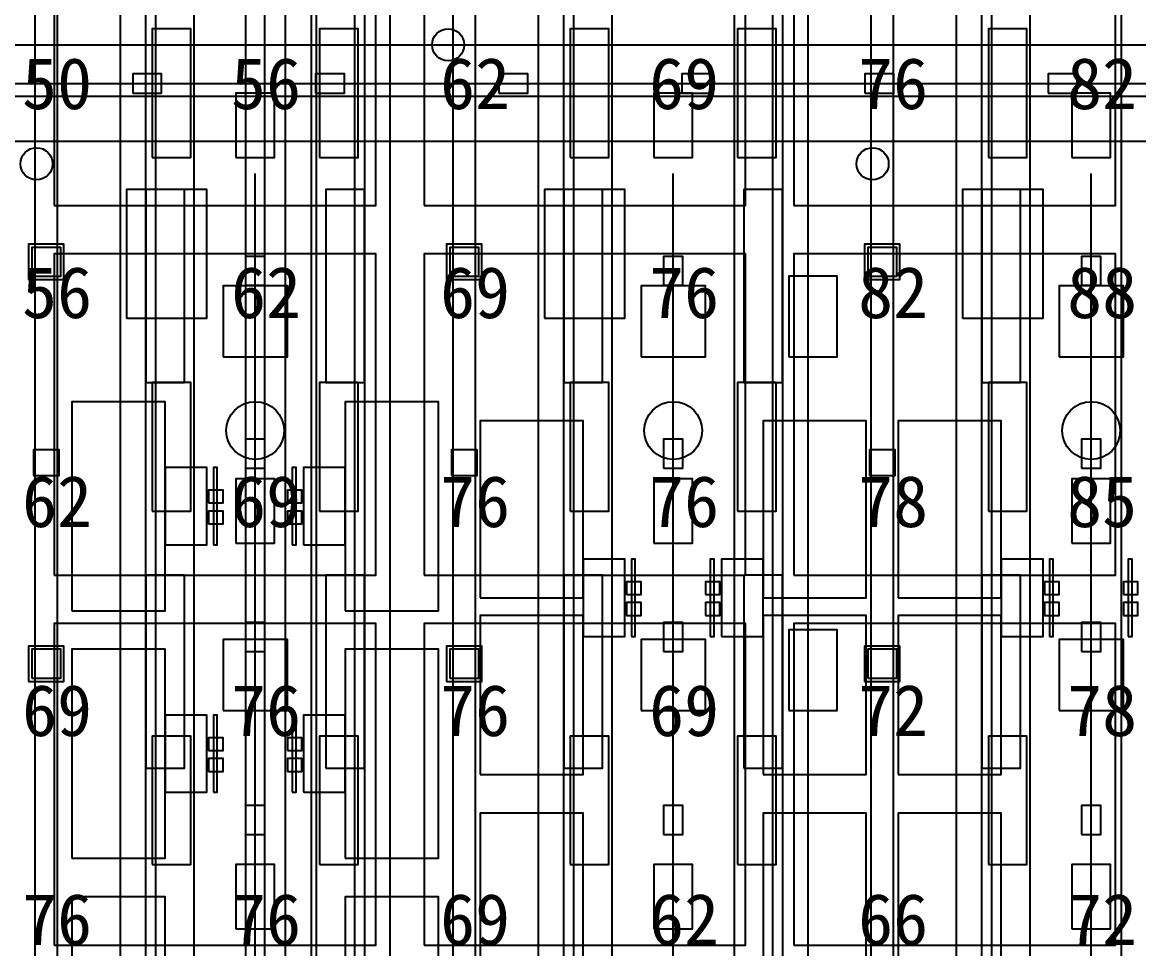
# Model space of a CAD drawing. Header units: metres. Extents: x -1640 to 1560, y -268 to 2338.
# Drawn here: x -176.99 to -142.28, y 2013.39 to 2042.2 of the extents above; entities that cross this region are included whole.
import ezdxf

# ---------------------------------------------------------------- set-up
doc = ezdxf.new("R2010")
doc.units = ezdxf.units.M
for name, color, linetype in [('1F_CHL', 4, 'Continuous'), ('1F_EHS_EXTINGUISHER_HYDRANT_CABINET_CONCEPT', 1, 'Continuous'), ('1F_PUMP', 2, 'Continuous'), ('1F_SCR', 3, 'Continuous'), ('1F_STRUCT_COLUMN', 8, 'Continuous'), ('2F_CSF_LATERAL_RACK_CONCEPT', 9, 'Continuous'), ('2F_RFG', 5, 'Continuous'), ('2F_STRUCT_COLUMN', 8, 'Continuous'), ('2F_VMB', 6, 'Continuous'), ('3F_CLEANROOM_OVERHEAD_PIPE_DUCT_CONCEPT', 9, 'Continuous'), ('3F_CVD', 3, 'Continuous'), ('3F_EHS_EGRESS_DIST_M', 2, 'Continuous'), ('3F_EHS_EXTINGUISHER_HYDRANT_CABINET_CONCEPT', 1, 'Continuous'), ('3F_EHS_GAS_DETECTOR', 6, 'Continuous'), ('3F_FOUP', 5, 'Continuous'), ('3F_OHT', 9, 'Continuous'), ('3F_OHTV', 1, 'Continuous'), ('3F_PHOTO', 1, 'Continuous'), ('3F_STK', 3, 'Continuous'), ('3F_STRUCT_COLUMN', 8, 'Continuous'), ('3F_TBAR', 6, 'Continuous'), ('4F_FFU', 1, 'Continuous'), ('4F_STRUCT_PLENUM_TRUSS_CONCEPT', 9, 'Continuous'), ('5F_CHL', 4, 'Continuous'), ('5F_EHS_EXTINGUISHER_HYDRANT_CABINET_CONCEPT', 1, 'Continuous'), ('5F_PUMP', 2, 'Continuous'), ('5F_SCR', 3, 'Continuous'), ('5F_STRUCT_COLUMN', 8, 'Continuous'), ('6F_CSF_LATERAL_RACK_CONCEPT', 9, 'Continuous'), ('6F_RFG', 5, 'Continuous'), ('6F_STRUCT_COLUMN', 8, 'Continuous'), ('6F_VMB', 6, 'Continuous'), ('7F_CLEANROOM_OVERHEAD_PIPE_DUCT_CONCEPT', 9, 'Continuous'), ('7F_CVD', 3, 'Continuous'), ('7F_EHS_EGRESS_DIST_M', 2, 'Continuous'), ('7F_EHS_EXTINGUISHER_HYDRANT_CABINET_CONCEPT', 1, 'Continuous'), ('7F_EHS_GAS_DETECTOR', 6, 'Continuous'), ('7F_FOUP', 5, 'Continuous'), ('7F_OHT', 9, 'Continuous'), ('7F_OHTV', 1, 'Continuous'), ('7F_PHOTO', 1, 'Continuous'), ('7F_STK', 3, 'Continuous'), ('7F_STRUCT_COLUMN', 8, 'Continuous'), ('7F_TBAR', 6, 'Continuous'), ('8F_FFU', 1, 'Continuous'), ('8F_STRUCT_PLENUM_TRUSS_CONCEPT', 9, 'Continuous'), ('EHS_TREATED_EXHAUST', 30, 'Continuous'), ('UTIL_GAS.BULK_CONCEPT', 2, 'Continuous'), ('UTIL_PCW.R_CONCEPT', 1, 'Continuous'), ('UTIL_PCW.S_CONCEPT', 6, 'Continuous')]:
    doc.layers.add(name, color=color, linetype=linetype)

msp = doc.modelspace()

# ---------------------------------------------------------------- linework, layer by layer
at = {"layer": '1F_CHL'}
for points in [[(-153.15, 2031.8), (-151.65, 2031.8), (-151.65, 2034.3), (-153.15, 2034.3)], [(-153.15, 2020.8), (-151.65, 2020.8), (-151.65, 2023.3), (-153.15, 2023.3)]]:
    msp.add_lwpolyline(points, close=True, dxfattribs=at)
at = {"layer": '1F_EHS_EXTINGUISHER_HYDRANT_CABINET_CONCEPT'}
msp.add_circle((-163.75, 2041.5), 0.5, dxfattribs=at)
at = {"layer": '1F_PUMP'}
for points in [[(-172.95, 2038), (-171.75, 2038), (-171.75, 2042), (-172.95, 2042)], [(-167.75, 2038), (-166.55, 2038), (-166.55, 2042), (-167.75, 2042)], [(-159.95, 2038), (-158.75, 2038), (-158.75, 2042), (-159.95, 2042)], [(-154.75, 2038), (-153.55, 2038), (-153.55, 2042), (-154.75, 2042)], [(-146.95, 2038), (-145.75, 2038), (-145.75, 2042), (-146.95, 2042)], [(-172.95, 2027), (-171.75, 2027), (-171.75, 2031), (-172.95, 2031)], [(-167.75, 2027), (-166.55, 2027), (-166.55, 2031), (-167.75, 2031)], [(-159.95, 2027), (-158.75, 2027), (-158.75, 2031), (-159.95, 2031)], [(-154.75, 2027), (-153.55, 2027), (-153.55, 2031), (-154.75, 2031)], [(-146.95, 2027), (-145.75, 2027), (-145.75, 2031), (-146.95, 2031)], [(-172.95, 2016), (-171.75, 2016), (-171.75, 2020), (-172.95, 2020)], [(-167.75, 2016), (-166.55, 2016), (-166.55, 2020), (-167.75, 2020)], [(-159.95, 2016), (-158.75, 2016), (-158.75, 2020), (-159.95, 2020)], [(-154.75, 2016), (-153.55, 2016), (-153.55, 2020), (-154.75, 2020)], [(-146.95, 2016), (-145.75, 2016), (-145.75, 2020), (-146.95, 2020)]]:
    msp.add_lwpolyline(points, close=True, dxfattribs=at)
at = {"layer": '1F_SCR'}
for points in [[(-170.75, 2031.8), (-168.75, 2031.8), (-168.75, 2034), (-170.75, 2034)], [(-157.75, 2031.8), (-155.75, 2031.8), (-155.75, 2034), (-157.75, 2034)], [(-144.75, 2031.8), (-142.75, 2031.8), (-142.75, 2034), (-144.75, 2034)], [(-170.75, 2020.8), (-168.75, 2020.8), (-168.75, 2023), (-170.75, 2023)], [(-157.75, 2020.8), (-155.75, 2020.8), (-155.75, 2023), (-157.75, 2023)], [(-144.75, 2020.8), (-142.75, 2020.8), (-142.75, 2023), (-144.75, 2023)]]:
    msp.add_lwpolyline(points, close=True, dxfattribs=at)
at = {"layer": '1F_STRUCT_COLUMN'}
for points in [[(-176.8, 2034.2), (-175.7, 2034.2), (-175.7, 2035.3), (-176.8, 2035.3)], [(-163.8, 2034.2), (-162.7, 2034.2), (-162.7, 2035.3), (-163.8, 2035.3)], [(-150.8, 2034.2), (-149.7, 2034.2), (-149.7, 2035.3), (-150.8, 2035.3)], [(-176.8, 2021.7), (-175.7, 2021.7), (-175.7, 2022.8), (-176.8, 2022.8)], [(-163.8, 2021.7), (-162.7, 2021.7), (-162.7, 2022.8), (-163.8, 2022.8)], [(-150.8, 2021.7), (-149.7, 2021.7), (-149.7, 2022.8), (-150.8, 2022.8)]]:
    msp.add_lwpolyline(points, close=True, dxfattribs=at)
at = {"layer": '2F_CSF_LATERAL_RACK_CONCEPT'}
for points in [[(-173.95, 1970), (-173.15, 1970), (-173.15, 2113), (-173.95, 2113)], [(-166.35, 1970), (-165.55, 1970), (-165.55, 2113), (-166.35, 2113)], [(-160.95, 1970), (-160.15, 1970), (-160.15, 2113), (-160.95, 2113)], [(-153.35, 1970), (-152.55, 1970), (-152.55, 2113), (-153.35, 2113)], [(-147.95, 1970), (-147.15, 1970), (-147.15, 2113), (-147.95, 2113)]]:
    msp.add_lwpolyline(points, close=True, dxfattribs=at)
at = {"layer": '2F_RFG'}
for points in [[(-173.15, 2031), (-171.95, 2031), (-171.95, 2037), (-173.15, 2037)], [(-167.55, 2031), (-166.35, 2031), (-166.35, 2037), (-167.55, 2037)], [(-160.15, 2031), (-158.95, 2031), (-158.95, 2037), (-160.15, 2037)], [(-154.55, 2031), (-153.35, 2031), (-153.35, 2037), (-154.55, 2037)], [(-147.15, 2031), (-145.95, 2031), (-145.95, 2037), (-147.15, 2037)], [(-173.15, 2019), (-171.95, 2019), (-171.95, 2025), (-173.15, 2025)], [(-167.55, 2019), (-166.35, 2019), (-166.35, 2025), (-167.55, 2025)], [(-160.15, 2019), (-158.95, 2019), (-158.95, 2025), (-160.15, 2025)], [(-154.55, 2019), (-153.35, 2019), (-153.35, 2025), (-154.55, 2025)], [(-147.15, 2019), (-145.95, 2019), (-145.95, 2025), (-147.15, 2025)]]:
    msp.add_lwpolyline(points, close=True, dxfattribs=at)
at = {"layer": '2F_STRUCT_COLUMN'}
for points in [[(-176.7, 2034.3), (-175.8, 2034.3), (-175.8, 2035.2), (-176.7, 2035.2)], [(-163.7, 2034.3), (-162.8, 2034.3), (-162.8, 2035.2), (-163.7, 2035.2)], [(-150.7, 2034.3), (-149.8, 2034.3), (-149.8, 2035.2), (-150.7, 2035.2)], [(-176.7, 2021.8), (-175.8, 2021.8), (-175.8, 2022.7), (-176.7, 2022.7)], [(-163.7, 2021.8), (-162.8, 2021.8), (-162.8, 2022.7), (-163.7, 2022.7)], [(-150.7, 2021.8), (-149.8, 2021.8), (-149.8, 2022.7), (-150.7, 2022.7)]]:
    msp.add_lwpolyline(points, close=True, dxfattribs=at)
at = {"layer": '2F_VMB'}
for points in [[(-170.35, 2038), (-169.15, 2038), (-169.15, 2040), (-170.35, 2040)], [(-157.35, 2038), (-156.15, 2038), (-156.15, 2040), (-157.35, 2040)], [(-144.35, 2038), (-143.15, 2038), (-143.15, 2040), (-144.35, 2040)], [(-170.35, 2026), (-169.15, 2026), (-169.15, 2028), (-170.35, 2028)], [(-157.35, 2026), (-156.15, 2026), (-156.15, 2028), (-157.35, 2028)], [(-144.35, 2026), (-143.15, 2026), (-143.15, 2028), (-144.35, 2028)], [(-170.35, 2014), (-169.15, 2014), (-169.15, 2016), (-170.35, 2016)], [(-157.35, 2014), (-156.15, 2014), (-156.15, 2016), (-157.35, 2016)], [(-144.35, 2014), (-143.15, 2014), (-143.15, 2016), (-144.35, 2016)]]:
    msp.add_lwpolyline(points, close=True, dxfattribs=at)
at = {"layer": '3F_CLEANROOM_OVERHEAD_PIPE_DUCT_CONCEPT'}
for points in [[(-172.85, 1969), (-171.65, 1969), (-171.65, 2114), (-172.85, 2114)], [(-167.85, 1969), (-166.65, 1969), (-166.65, 2114), (-167.85, 2114)], [(-159.85, 1969), (-158.65, 1969), (-158.65, 2114), (-159.85, 2114)], [(-154.85, 1969), (-153.65, 1969), (-153.65, 2114), (-154.85, 2114)], [(-146.85, 1969), (-145.65, 1969), (-145.65, 2114), (-146.85, 2114)]]:
    msp.add_lwpolyline(points, close=True, dxfattribs=at)
at = {"layer": '3F_CVD'}
for points in [[(-175.45, 2023.9), (-172.55, 2023.9), (-172.55, 2030.4), (-175.45, 2030.4)], [(-166.95, 2023.9), (-164.05, 2023.9), (-164.05, 2030.4), (-166.95, 2030.4)], [(-172.55, 2025.95), (-171.25, 2025.95), (-171.25, 2028.35), (-172.55, 2028.35)], [(-168.25, 2025.95), (-166.95, 2025.95), (-166.95, 2028.35), (-168.25, 2028.35)], [(-175.45, 2016.2), (-172.55, 2016.2), (-172.55, 2022.7), (-175.45, 2022.7)], [(-166.95, 2016.2), (-164.05, 2016.2), (-164.05, 2022.7), (-166.95, 2022.7)], [(-172.55, 2018.25), (-171.25, 2018.25), (-171.25, 2020.65), (-172.55, 2020.65)], [(-168.25, 2018.25), (-166.95, 2018.25), (-166.95, 2020.65), (-168.25, 2020.65)], [(-175.45, 2008.5), (-172.55, 2008.5), (-172.55, 2015), (-175.45, 2015)], [(-166.95, 2008.5), (-164.05, 2008.5), (-164.05, 2015), (-166.95, 2015)]]:
    msp.add_lwpolyline(points, close=True, dxfattribs=at)
at = {"layer": '3F_EHS_EXTINGUISHER_HYDRANT_CABINET_CONCEPT'}
for centre in [(-176.55, 2037.8), (-150.55, 2037.8)]:
    msp.add_circle(centre, 0.5, dxfattribs=at)
at = {"layer": '3F_EHS_GAS_DETECTOR'}
for centre in [(-169.75, 2029.5), (-156.75, 2029.5), (-143.75, 2029.5)]:
    msp.add_circle(centre, 0.9, dxfattribs=at)
at = {"layer": '3F_FOUP'}
for points in [[(-171.2, 2027.25), (-170.75, 2027.25), (-170.75, 2027.65), (-171.2, 2027.65)], [(-168.75, 2027.25), (-168.3, 2027.25), (-168.3, 2027.65), (-168.75, 2027.65)], [(-171.2, 2026.6), (-170.75, 2026.6), (-170.75, 2027), (-171.2, 2027)], [(-168.75, 2026.6), (-168.3, 2026.6), (-168.3, 2027), (-168.75, 2027)], [(-158.2, 2024.4), (-157.75, 2024.4), (-157.75, 2024.8), (-158.2, 2024.8)], [(-155.75, 2024.4), (-155.3, 2024.4), (-155.3, 2024.8), (-155.75, 2024.8)], [(-145.2, 2024.4), (-144.75, 2024.4), (-144.75, 2024.8), (-145.2, 2024.8)], [(-142.75, 2024.4), (-142.3, 2024.4), (-142.3, 2024.8), (-142.75, 2024.8)], [(-158.2, 2023.75), (-157.75, 2023.75), (-157.75, 2024.15), (-158.2, 2024.15)], [(-155.75, 2023.75), (-155.3, 2023.75), (-155.3, 2024.15), (-155.75, 2024.15)], [(-145.2, 2023.75), (-144.75, 2023.75), (-144.75, 2024.15), (-145.2, 2024.15)], [(-142.75, 2023.75), (-142.3, 2023.75), (-142.3, 2024.15), (-142.75, 2024.15)], [(-171.2, 2019.55), (-170.75, 2019.55), (-170.75, 2019.95), (-171.2, 2019.95)], [(-168.75, 2019.55), (-168.3, 2019.55), (-168.3, 2019.95), (-168.75, 2019.95)], [(-171.2, 2018.9), (-170.75, 2018.9), (-170.75, 2019.3), (-171.2, 2019.3)], [(-168.75, 2018.9), (-168.3, 2018.9), (-168.3, 2019.3), (-168.75, 2019.3)]]:
    msp.add_lwpolyline(points, close=True, dxfattribs=at)
at = {"layer": '3F_OHT'}
for p, q in [((-221.5, 2040.3), (-1, 2040.3)), ((-169.75, 1969), (-169.75, 2037.5)), ((-156.75, 1969), (-156.75, 2037.5)), ((-143.75, 1969), (-143.75, 2037.5))]:
    msp.add_line(p, q, dxfattribs=at)
at = {"layer": '3F_OHTV'}
for points in [[(-173.56, 2040), (-172.66, 2040), (-172.66, 2040.6), (-173.56, 2040.6)], [(-167.87, 2040), (-166.97, 2040), (-166.97, 2040.6), (-167.87, 2040.6)], [(-162.17, 2040), (-161.27, 2040), (-161.27, 2040.6), (-162.17, 2040.6)], [(-156.48, 2040), (-155.58, 2040), (-155.58, 2040.6), (-156.48, 2040.6)], [(-150.79, 2040), (-149.89, 2040), (-149.89, 2040.6), (-150.79, 2040.6)], [(-145.09, 2040), (-144.19, 2040), (-144.19, 2040.6), (-145.09, 2040.6)], [(-170.05, 2034.02), (-169.45, 2034.02), (-169.45, 2034.92), (-170.05, 2034.92)], [(-157.05, 2034.02), (-156.45, 2034.02), (-156.45, 2034.92), (-157.05, 2034.92)], [(-144.05, 2034.02), (-143.45, 2034.02), (-143.45, 2034.92), (-144.05, 2034.92)], [(-170.05, 2028.33), (-169.45, 2028.33), (-169.45, 2029.23), (-170.05, 2029.23)], [(-157.05, 2028.33), (-156.45, 2028.33), (-156.45, 2029.23), (-157.05, 2029.23)], [(-144.05, 2028.33), (-143.45, 2028.33), (-143.45, 2029.23), (-144.05, 2029.23)], [(-170.05, 2022.63), (-169.45, 2022.63), (-169.45, 2023.53), (-170.05, 2023.53)], [(-157.05, 2022.63), (-156.45, 2022.63), (-156.45, 2023.53), (-157.05, 2023.53)], [(-144.05, 2022.63), (-143.45, 2022.63), (-143.45, 2023.53), (-144.05, 2023.53)], [(-170.05, 2016.94), (-169.45, 2016.94), (-169.45, 2017.84), (-170.05, 2017.84)], [(-157.05, 2016.94), (-156.45, 2016.94), (-156.45, 2017.84), (-157.05, 2017.84)], [(-144.05, 2016.94), (-143.45, 2016.94), (-143.45, 2017.84), (-144.05, 2017.84)]]:
    msp.add_lwpolyline(points, close=True, dxfattribs=at)
at = {"layer": '3F_PHOTO'}
for points in [[(-162.75, 2024.3), (-159.55, 2024.3), (-159.55, 2029.8), (-162.75, 2029.8)], [(-153.95, 2024.3), (-150.75, 2024.3), (-150.75, 2029.8), (-153.95, 2029.8)], [(-149.75, 2024.3), (-146.55, 2024.3), (-146.55, 2029.8), (-149.75, 2029.8)], [(-159.55, 2023.1), (-158.25, 2023.1), (-158.25, 2025.5), (-159.55, 2025.5)], [(-155.25, 2023.1), (-153.95, 2023.1), (-153.95, 2025.5), (-155.25, 2025.5)], [(-146.55, 2023.1), (-145.25, 2023.1), (-145.25, 2025.5), (-146.55, 2025.5)], [(-162.75, 2018.8), (-159.55, 2018.8), (-159.55, 2023.75), (-162.75, 2023.75)], [(-153.95, 2018.8), (-150.75, 2018.8), (-150.75, 2023.75), (-153.95, 2023.75)], [(-149.75, 2018.8), (-146.55, 2018.8), (-146.55, 2023.75), (-149.75, 2023.75)], [(-162.75, 2012.1), (-159.55, 2012.1), (-159.55, 2017.6), (-162.75, 2017.6)], [(-153.95, 2012.1), (-150.75, 2012.1), (-150.75, 2017.6), (-153.95, 2017.6)], [(-149.75, 2012.1), (-146.55, 2012.1), (-146.55, 2017.6), (-149.75, 2017.6)]]:
    msp.add_lwpolyline(points, close=True, dxfattribs=at)
at = {"layer": '3F_STK'}
for points in [[(-173.75, 2033), (-171.25, 2033), (-171.25, 2037), (-173.75, 2037)], [(-160.75, 2033), (-158.25, 2033), (-158.25, 2037), (-160.75, 2037)], [(-147.75, 2033), (-145.25, 2033), (-145.25, 2037), (-147.75, 2037)]]:
    msp.add_lwpolyline(points, close=True, dxfattribs=at)
at = {"layer": '3F_STRUCT_COLUMN'}
for points in [[(-176.65, 2028.1), (-175.85, 2028.1), (-175.85, 2028.9), (-176.65, 2028.9)], [(-163.65, 2028.1), (-162.85, 2028.1), (-162.85, 2028.9), (-163.65, 2028.9)], [(-150.65, 2028.1), (-149.85, 2028.1), (-149.85, 2028.9), (-150.65, 2028.9)]]:
    msp.add_lwpolyline(points, close=True, dxfattribs=at)
at = {"layer": '3F_TBAR'}
for points in [[(-171.05, 2025.95), (-170.93, 2025.95), (-170.93, 2028.35), (-171.05, 2028.35)], [(-168.6, 2025.95), (-168.48, 2025.95), (-168.48, 2028.35), (-168.6, 2028.35)], [(-158.05, 2023.1), (-157.93, 2023.1), (-157.93, 2025.5), (-158.05, 2025.5)], [(-155.6, 2023.1), (-155.48, 2023.1), (-155.48, 2025.5), (-155.6, 2025.5)], [(-145.05, 2023.1), (-144.93, 2023.1), (-144.93, 2025.5), (-145.05, 2025.5)], [(-142.6, 2023.1), (-142.48, 2023.1), (-142.48, 2025.5), (-142.6, 2025.5)], [(-171.05, 2018.25), (-170.93, 2018.25), (-170.93, 2020.65), (-171.05, 2020.65)], [(-168.6, 2018.25), (-168.48, 2018.25), (-168.48, 2020.65), (-168.6, 2020.65)]]:
    msp.add_lwpolyline(points, close=True, dxfattribs=at)
at = {"layer": '4F_FFU'}
for points in [[(-176, 2036.5), (-166, 2036.5), (-166, 2046.5), (-176, 2046.5)], [(-164.5, 2036.5), (-154.5, 2036.5), (-154.5, 2046.5), (-164.5, 2046.5)], [(-153, 2036.5), (-143, 2036.5), (-143, 2046.5), (-153, 2046.5)], [(-176, 2025), (-166, 2025), (-166, 2035), (-176, 2035)], [(-164.5, 2025), (-154.5, 2025), (-154.5, 2035), (-164.5, 2035)], [(-153, 2025), (-143, 2025), (-143, 2035), (-153, 2035)], [(-176, 2013.5), (-166, 2013.5), (-166, 2023.5), (-176, 2023.5)], [(-164.5, 2013.5), (-154.5, 2013.5), (-154.5, 2023.5), (-164.5, 2023.5)], [(-153, 2013.5), (-143, 2013.5), (-143, 2023.5), (-153, 2023.5)]]:
    msp.add_lwpolyline(points, close=True, dxfattribs=at)
at = {"layer": '4F_STRUCT_PLENUM_TRUSS_CONCEPT'}
for points in [[(-176.6, 1966), (-175.9, 1966), (-175.9, 2117), (-176.6, 2117)], [(-163.6, 1966), (-162.9, 1966), (-162.9, 2117), (-163.6, 2117)], [(-150.6, 1966), (-149.9, 1966), (-149.9, 2117), (-150.6, 2117)]]:
    msp.add_lwpolyline(points, close=True, dxfattribs=at)
at = {"layer": '5F_CHL'}
for points in [[(-153.15, 2031.8), (-151.65, 2031.8), (-151.65, 2034.3), (-153.15, 2034.3)], [(-153.15, 2020.8), (-151.65, 2020.8), (-151.65, 2023.3), (-153.15, 2023.3)]]:
    msp.add_lwpolyline(points, close=True, dxfattribs=at)
at = {"layer": '5F_EHS_EXTINGUISHER_HYDRANT_CABINET_CONCEPT'}
msp.add_circle((-163.75, 2041.5), 0.5, dxfattribs=at)
at = {"layer": '5F_PUMP'}
for points in [[(-172.95, 2038), (-171.75, 2038), (-171.75, 2042), (-172.95, 2042)], [(-167.75, 2038), (-166.55, 2038), (-166.55, 2042), (-167.75, 2042)], [(-159.95, 2038), (-158.75, 2038), (-158.75, 2042), (-159.95, 2042)], [(-154.75, 2038), (-153.55, 2038), (-153.55, 2042), (-154.75, 2042)], [(-146.95, 2038), (-145.75, 2038), (-145.75, 2042), (-146.95, 2042)], [(-172.95, 2027), (-171.75, 2027), (-171.75, 2031), (-172.95, 2031)], [(-167.75, 2027), (-166.55, 2027), (-166.55, 2031), (-167.75, 2031)], [(-159.95, 2027), (-158.75, 2027), (-158.75, 2031), (-159.95, 2031)], [(-154.75, 2027), (-153.55, 2027), (-153.55, 2031), (-154.75, 2031)], [(-146.95, 2027), (-145.75, 2027), (-145.75, 2031), (-146.95, 2031)], [(-172.95, 2016), (-171.75, 2016), (-171.75, 2020), (-172.95, 2020)], [(-167.75, 2016), (-166.55, 2016), (-166.55, 2020), (-167.75, 2020)], [(-159.95, 2016), (-158.75, 2016), (-158.75, 2020), (-159.95, 2020)], [(-154.75, 2016), (-153.55, 2016), (-153.55, 2020), (-154.75, 2020)], [(-146.95, 2016), (-145.75, 2016), (-145.75, 2020), (-146.95, 2020)]]:
    msp.add_lwpolyline(points, close=True, dxfattribs=at)
at = {"layer": '5F_SCR'}
for points in [[(-170.75, 2031.8), (-168.75, 2031.8), (-168.75, 2034), (-170.75, 2034)], [(-157.75, 2031.8), (-155.75, 2031.8), (-155.75, 2034), (-157.75, 2034)], [(-144.75, 2031.8), (-142.75, 2031.8), (-142.75, 2034), (-144.75, 2034)], [(-170.75, 2020.8), (-168.75, 2020.8), (-168.75, 2023), (-170.75, 2023)], [(-157.75, 2020.8), (-155.75, 2020.8), (-155.75, 2023), (-157.75, 2023)], [(-144.75, 2020.8), (-142.75, 2020.8), (-142.75, 2023), (-144.75, 2023)]]:
    msp.add_lwpolyline(points, close=True, dxfattribs=at)
at = {"layer": '5F_STRUCT_COLUMN'}
for points in [[(-176.8, 2034.2), (-175.7, 2034.2), (-175.7, 2035.3), (-176.8, 2035.3)], [(-163.8, 2034.2), (-162.7, 2034.2), (-162.7, 2035.3), (-163.8, 2035.3)], [(-150.8, 2034.2), (-149.7, 2034.2), (-149.7, 2035.3), (-150.8, 2035.3)], [(-176.8, 2021.7), (-175.7, 2021.7), (-175.7, 2022.8), (-176.8, 2022.8)], [(-163.8, 2021.7), (-162.7, 2021.7), (-162.7, 2022.8), (-163.8, 2022.8)], [(-150.8, 2021.7), (-149.7, 2021.7), (-149.7, 2022.8), (-150.8, 2022.8)]]:
    msp.add_lwpolyline(points, close=True, dxfattribs=at)
at = {"layer": '6F_CSF_LATERAL_RACK_CONCEPT'}
for points in [[(-173.95, 1970), (-173.15, 1970), (-173.15, 2113), (-173.95, 2113)], [(-166.35, 1970), (-165.55, 1970), (-165.55, 2113), (-166.35, 2113)], [(-160.95, 1970), (-160.15, 1970), (-160.15, 2113), (-160.95, 2113)], [(-153.35, 1970), (-152.55, 1970), (-152.55, 2113), (-153.35, 2113)], [(-147.95, 1970), (-147.15, 1970), (-147.15, 2113), (-147.95, 2113)]]:
    msp.add_lwpolyline(points, close=True, dxfattribs=at)
at = {"layer": '6F_RFG'}
for points in [[(-173.15, 2031), (-171.95, 2031), (-171.95, 2037), (-173.15, 2037)], [(-167.55, 2031), (-166.35, 2031), (-166.35, 2037), (-167.55, 2037)], [(-160.15, 2031), (-158.95, 2031), (-158.95, 2037), (-160.15, 2037)], [(-154.55, 2031), (-153.35, 2031), (-153.35, 2037), (-154.55, 2037)], [(-147.15, 2031), (-145.95, 2031), (-145.95, 2037), (-147.15, 2037)], [(-173.15, 2019), (-171.95, 2019), (-171.95, 2025), (-173.15, 2025)], [(-167.55, 2019), (-166.35, 2019), (-166.35, 2025), (-167.55, 2025)], [(-160.15, 2019), (-158.95, 2019), (-158.95, 2025), (-160.15, 2025)], [(-154.55, 2019), (-153.35, 2019), (-153.35, 2025), (-154.55, 2025)], [(-147.15, 2019), (-145.95, 2019), (-145.95, 2025), (-147.15, 2025)]]:
    msp.add_lwpolyline(points, close=True, dxfattribs=at)
at = {"layer": '6F_STRUCT_COLUMN'}
for points in [[(-176.7, 2034.3), (-175.8, 2034.3), (-175.8, 2035.2), (-176.7, 2035.2)], [(-163.7, 2034.3), (-162.8, 2034.3), (-162.8, 2035.2), (-163.7, 2035.2)], [(-150.7, 2034.3), (-149.8, 2034.3), (-149.8, 2035.2), (-150.7, 2035.2)], [(-176.7, 2021.8), (-175.8, 2021.8), (-175.8, 2022.7), (-176.7, 2022.7)], [(-163.7, 2021.8), (-162.8, 2021.8), (-162.8, 2022.7), (-163.7, 2022.7)], [(-150.7, 2021.8), (-149.8, 2021.8), (-149.8, 2022.7), (-150.7, 2022.7)]]:
    msp.add_lwpolyline(points, close=True, dxfattribs=at)
at = {"layer": '6F_VMB'}
for points in [[(-170.35, 2038), (-169.15, 2038), (-169.15, 2040), (-170.35, 2040)], [(-157.35, 2038), (-156.15, 2038), (-156.15, 2040), (-157.35, 2040)], [(-144.35, 2038), (-143.15, 2038), (-143.15, 2040), (-144.35, 2040)], [(-170.35, 2026), (-169.15, 2026), (-169.15, 2028), (-170.35, 2028)], [(-157.35, 2026), (-156.15, 2026), (-156.15, 2028), (-157.35, 2028)], [(-144.35, 2026), (-143.15, 2026), (-143.15, 2028), (-144.35, 2028)], [(-170.35, 2014), (-169.15, 2014), (-169.15, 2016), (-170.35, 2016)], [(-157.35, 2014), (-156.15, 2014), (-156.15, 2016), (-157.35, 2016)], [(-144.35, 2014), (-143.15, 2014), (-143.15, 2016), (-144.35, 2016)]]:
    msp.add_lwpolyline(points, close=True, dxfattribs=at)
at = {"layer": '7F_CLEANROOM_OVERHEAD_PIPE_DUCT_CONCEPT'}
for points in [[(-172.85, 1969), (-171.65, 1969), (-171.65, 2114), (-172.85, 2114)], [(-167.85, 1969), (-166.65, 1969), (-166.65, 2114), (-167.85, 2114)], [(-159.85, 1969), (-158.65, 1969), (-158.65, 2114), (-159.85, 2114)], [(-154.85, 1969), (-153.65, 1969), (-153.65, 2114), (-154.85, 2114)], [(-146.85, 1969), (-145.65, 1969), (-145.65, 2114), (-146.85, 2114)]]:
    msp.add_lwpolyline(points, close=True, dxfattribs=at)
at = {"layer": '7F_CVD'}
for points in [[(-175.45, 2023.9), (-172.55, 2023.9), (-172.55, 2030.4), (-175.45, 2030.4)], [(-166.95, 2023.9), (-164.05, 2023.9), (-164.05, 2030.4), (-166.95, 2030.4)], [(-172.55, 2025.95), (-171.25, 2025.95), (-171.25, 2028.35), (-172.55, 2028.35)], [(-168.25, 2025.95), (-166.95, 2025.95), (-166.95, 2028.35), (-168.25, 2028.35)], [(-175.45, 2016.2), (-172.55, 2016.2), (-172.55, 2022.7), (-175.45, 2022.7)], [(-166.95, 2016.2), (-164.05, 2016.2), (-164.05, 2022.7), (-166.95, 2022.7)], [(-172.55, 2018.25), (-171.25, 2018.25), (-171.25, 2020.65), (-172.55, 2020.65)], [(-168.25, 2018.25), (-166.95, 2018.25), (-166.95, 2020.65), (-168.25, 2020.65)], [(-175.45, 2008.5), (-172.55, 2008.5), (-172.55, 2015), (-175.45, 2015)], [(-166.95, 2008.5), (-164.05, 2008.5), (-164.05, 2015), (-166.95, 2015)]]:
    msp.add_lwpolyline(points, close=True, dxfattribs=at)
at = {"layer": '7F_EHS_EXTINGUISHER_HYDRANT_CABINET_CONCEPT'}
for centre in [(-176.55, 2037.8), (-150.55, 2037.8)]:
    msp.add_circle(centre, 0.5, dxfattribs=at)
at = {"layer": '7F_EHS_GAS_DETECTOR'}
for centre in [(-169.75, 2029.5), (-156.75, 2029.5), (-143.75, 2029.5)]:
    msp.add_circle(centre, 0.9, dxfattribs=at)
at = {"layer": '7F_FOUP'}
for points in [[(-171.2, 2027.25), (-170.75, 2027.25), (-170.75, 2027.65), (-171.2, 2027.65)], [(-168.75, 2027.25), (-168.3, 2027.25), (-168.3, 2027.65), (-168.75, 2027.65)], [(-171.2, 2026.6), (-170.75, 2026.6), (-170.75, 2027), (-171.2, 2027)], [(-168.75, 2026.6), (-168.3, 2026.6), (-168.3, 2027), (-168.75, 2027)], [(-158.2, 2024.4), (-157.75, 2024.4), (-157.75, 2024.8), (-158.2, 2024.8)], [(-155.75, 2024.4), (-155.3, 2024.4), (-155.3, 2024.8), (-155.75, 2024.8)], [(-145.2, 2024.4), (-144.75, 2024.4), (-144.75, 2024.8), (-145.2, 2024.8)], [(-142.75, 2024.4), (-142.3, 2024.4), (-142.3, 2024.8), (-142.75, 2024.8)], [(-158.2, 2023.75), (-157.75, 2023.75), (-157.75, 2024.15), (-158.2, 2024.15)], [(-155.75, 2023.75), (-155.3, 2023.75), (-155.3, 2024.15), (-155.75, 2024.15)], [(-145.2, 2023.75), (-144.75, 2023.75), (-144.75, 2024.15), (-145.2, 2024.15)], [(-142.75, 2023.75), (-142.3, 2023.75), (-142.3, 2024.15), (-142.75, 2024.15)], [(-171.2, 2019.55), (-170.75, 2019.55), (-170.75, 2019.95), (-171.2, 2019.95)], [(-168.75, 2019.55), (-168.3, 2019.55), (-168.3, 2019.95), (-168.75, 2019.95)], [(-171.2, 2018.9), (-170.75, 2018.9), (-170.75, 2019.3), (-171.2, 2019.3)], [(-168.75, 2018.9), (-168.3, 2018.9), (-168.3, 2019.3), (-168.75, 2019.3)]]:
    msp.add_lwpolyline(points, close=True, dxfattribs=at)
at = {"layer": '7F_OHT'}
for p, q in [((-221.5, 2040.3), (-1, 2040.3)), ((-169.75, 1969), (-169.75, 2037.5)), ((-156.75, 1969), (-156.75, 2037.5)), ((-143.75, 1969), (-143.75, 2037.5))]:
    msp.add_line(p, q, dxfattribs=at)
at = {"layer": '7F_OHTV'}
for points in [[(-173.56, 2040), (-172.66, 2040), (-172.66, 2040.6), (-173.56, 2040.6)], [(-167.87, 2040), (-166.97, 2040), (-166.97, 2040.6), (-167.87, 2040.6)], [(-162.17, 2040), (-161.27, 2040), (-161.27, 2040.6), (-162.17, 2040.6)], [(-156.48, 2040), (-155.58, 2040), (-155.58, 2040.6), (-156.48, 2040.6)], [(-150.79, 2040), (-149.89, 2040), (-149.89, 2040.6), (-150.79, 2040.6)], [(-145.09, 2040), (-144.19, 2040), (-144.19, 2040.6), (-145.09, 2040.6)], [(-170.05, 2034.02), (-169.45, 2034.02), (-169.45, 2034.92), (-170.05, 2034.92)], [(-157.05, 2034.02), (-156.45, 2034.02), (-156.45, 2034.92), (-157.05, 2034.92)], [(-144.05, 2034.02), (-143.45, 2034.02), (-143.45, 2034.92), (-144.05, 2034.92)], [(-170.05, 2028.33), (-169.45, 2028.33), (-169.45, 2029.23), (-170.05, 2029.23)], [(-157.05, 2028.33), (-156.45, 2028.33), (-156.45, 2029.23), (-157.05, 2029.23)], [(-144.05, 2028.33), (-143.45, 2028.33), (-143.45, 2029.23), (-144.05, 2029.23)], [(-170.05, 2022.63), (-169.45, 2022.63), (-169.45, 2023.53), (-170.05, 2023.53)], [(-157.05, 2022.63), (-156.45, 2022.63), (-156.45, 2023.53), (-157.05, 2023.53)], [(-144.05, 2022.63), (-143.45, 2022.63), (-143.45, 2023.53), (-144.05, 2023.53)], [(-170.05, 2016.94), (-169.45, 2016.94), (-169.45, 2017.84), (-170.05, 2017.84)], [(-157.05, 2016.94), (-156.45, 2016.94), (-156.45, 2017.84), (-157.05, 2017.84)], [(-144.05, 2016.94), (-143.45, 2016.94), (-143.45, 2017.84), (-144.05, 2017.84)]]:
    msp.add_lwpolyline(points, close=True, dxfattribs=at)
at = {"layer": '7F_PHOTO'}
for points in [[(-162.75, 2024.3), (-159.55, 2024.3), (-159.55, 2029.8), (-162.75, 2029.8)], [(-153.95, 2024.3), (-150.75, 2024.3), (-150.75, 2029.8), (-153.95, 2029.8)], [(-149.75, 2024.3), (-146.55, 2024.3), (-146.55, 2029.8), (-149.75, 2029.8)], [(-159.55, 2023.1), (-158.25, 2023.1), (-158.25, 2025.5), (-159.55, 2025.5)], [(-155.25, 2023.1), (-153.95, 2023.1), (-153.95, 2025.5), (-155.25, 2025.5)], [(-146.55, 2023.1), (-145.25, 2023.1), (-145.25, 2025.5), (-146.55, 2025.5)], [(-162.75, 2018.8), (-159.55, 2018.8), (-159.55, 2023.75), (-162.75, 2023.75)], [(-153.95, 2018.8), (-150.75, 2018.8), (-150.75, 2023.75), (-153.95, 2023.75)], [(-149.75, 2018.8), (-146.55, 2018.8), (-146.55, 2023.75), (-149.75, 2023.75)], [(-162.75, 2012.1), (-159.55, 2012.1), (-159.55, 2017.6), (-162.75, 2017.6)], [(-153.95, 2012.1), (-150.75, 2012.1), (-150.75, 2017.6), (-153.95, 2017.6)], [(-149.75, 2012.1), (-146.55, 2012.1), (-146.55, 2017.6), (-149.75, 2017.6)]]:
    msp.add_lwpolyline(points, close=True, dxfattribs=at)
at = {"layer": '7F_STK'}
for points in [[(-173.75, 2033), (-171.25, 2033), (-171.25, 2037), (-173.75, 2037)], [(-160.75, 2033), (-158.25, 2033), (-158.25, 2037), (-160.75, 2037)], [(-147.75, 2033), (-145.25, 2033), (-145.25, 2037), (-147.75, 2037)]]:
    msp.add_lwpolyline(points, close=True, dxfattribs=at)
at = {"layer": '7F_STRUCT_COLUMN'}
for points in [[(-176.65, 2028.1), (-175.85, 2028.1), (-175.85, 2028.9), (-176.65, 2028.9)], [(-163.65, 2028.1), (-162.85, 2028.1), (-162.85, 2028.9), (-163.65, 2028.9)], [(-150.65, 2028.1), (-149.85, 2028.1), (-149.85, 2028.9), (-150.65, 2028.9)]]:
    msp.add_lwpolyline(points, close=True, dxfattribs=at)
at = {"layer": '7F_TBAR'}
for points in [[(-171.05, 2025.95), (-170.93, 2025.95), (-170.93, 2028.35), (-171.05, 2028.35)], [(-168.6, 2025.95), (-168.48, 2025.95), (-168.48, 2028.35), (-168.6, 2028.35)], [(-158.05, 2023.1), (-157.93, 2023.1), (-157.93, 2025.5), (-158.05, 2025.5)], [(-155.6, 2023.1), (-155.48, 2023.1), (-155.48, 2025.5), (-155.6, 2025.5)], [(-145.05, 2023.1), (-144.93, 2023.1), (-144.93, 2025.5), (-145.05, 2025.5)], [(-142.6, 2023.1), (-142.48, 2023.1), (-142.48, 2025.5), (-142.6, 2025.5)], [(-171.05, 2018.25), (-170.93, 2018.25), (-170.93, 2020.65), (-171.05, 2020.65)], [(-168.6, 2018.25), (-168.48, 2018.25), (-168.48, 2020.65), (-168.6, 2020.65)]]:
    msp.add_lwpolyline(points, close=True, dxfattribs=at)
at = {"layer": '8F_FFU'}
for points in [[(-176, 2036.5), (-166, 2036.5), (-166, 2046.5), (-176, 2046.5)], [(-164.5, 2036.5), (-154.5, 2036.5), (-154.5, 2046.5), (-164.5, 2046.5)], [(-153, 2036.5), (-143, 2036.5), (-143, 2046.5), (-153, 2046.5)], [(-176, 2025), (-166, 2025), (-166, 2035), (-176, 2035)], [(-164.5, 2025), (-154.5, 2025), (-154.5, 2035), (-164.5, 2035)], [(-153, 2025), (-143, 2025), (-143, 2035), (-153, 2035)], [(-176, 2013.5), (-166, 2013.5), (-166, 2023.5), (-176, 2023.5)], [(-164.5, 2013.5), (-154.5, 2013.5), (-154.5, 2023.5), (-164.5, 2023.5)], [(-153, 2013.5), (-143, 2013.5), (-143, 2023.5), (-153, 2023.5)]]:
    msp.add_lwpolyline(points, close=True, dxfattribs=at)
at = {"layer": '8F_STRUCT_PLENUM_TRUSS_CONCEPT'}
for points in [[(-176.6, 1966), (-175.9, 1966), (-175.9, 2117), (-176.6, 2117)], [(-163.6, 1966), (-162.9, 1966), (-162.9, 2117), (-163.6, 2117)], [(-150.6, 1966), (-149.9, 1966), (-149.9, 2117), (-150.6, 2117)]]:
    msp.add_lwpolyline(points, close=True, dxfattribs=at)
at = {"layer": 'EHS_TREATED_EXHAUST'}
msp.add_lwpolyline([(-170.05, 1970), (-169.45, 1970), (-169.45, 2125), (-170.05, 2125)], close=True, dxfattribs=at)
msp.add_lwpolyline([(-170.05, 1970), (-169.45, 1970), (-169.45, 2125), (-170.05, 2125)], close=True, dxfattribs=at)
at = {"layer": 'UTIL_GAS.BULK_CONCEPT'}
msp.add_line((-468.35, 2041.5), (-2.65, 2041.5), dxfattribs=at)
msp.add_line((-468.35, 2041.5), (-2.65, 2041.5), dxfattribs=at)
at = {"layer": 'UTIL_PCW.R_CONCEPT'}
for p, q in [((-167.995, 1971.78), (-167.995, 2111.23)), ((-167.995, 1971.78), (-167.995, 2111.23)), ((-468.4, 2039.9), (-2.6, 2039.9)), ((-468.4, 2039.9), (-2.6, 2039.9))]:
    msp.add_line(p, q, dxfattribs=at)
at = {"layer": 'UTIL_PCW.S_CONCEPT'}
for p, q in [((-168.805, 1971.78), (-168.805, 2111.23)), ((-168.805, 1971.78), (-168.805, 2111.23)), ((-142.805, 1971.78), (-142.805, 2111.23)), ((-142.805, 1971.78), (-142.805, 2111.23)), ((-468.4, 2038.5), (-2.6, 2038.5)), ((-468.4, 2038.5), (-2.6, 2038.5))]:
    msp.add_line(p, q, dxfattribs=at)

# ---------------------------------------------------------------- texts
at = {"layer": '3F_EHS_EGRESS_DIST_M'}
for s, p in [('50', (-177, 2039.5)), ('56', (-170.5, 2039.5)), ('62', (-164, 2039.5)), ('69', (-157.5, 2039.5)), ('76', (-151, 2039.5)), ('82', (-144.5, 2039.5)), ('56', (-177, 2033)), ('62', (-170.5, 2033)), ('69', (-164, 2033)), ('76', (-157.5, 2033)), ('82', (-151, 2033)), ('88', (-144.5, 2033)), ('62', (-177, 2026.5)), ('69', (-170.5, 2026.5)), ('76', (-164, 2026.5)), ('76', (-157.5, 2026.5)), ('78', (-151, 2026.5)), ('85', (-144.5, 2026.5)), ('69', (-177, 2020)), ('76', (-170.5, 2020)), ('76', (-164, 2020)), ('69', (-157.5, 2020)), ('72', (-151, 2020)), ('78', (-144.5, 2020)), ('76', (-177, 2013.5)), ('76', (-170.5, 2013.5)), ('69', (-164, 2013.5)), ('62', (-157.5, 2013.5)), ('66', (-151, 2013.5)), ('72', (-144.5, 2013.5))]:
    msp.add_text(s, height=1.6, dxfattribs=at).set_placement(p)
at = {"layer": '7F_EHS_EGRESS_DIST_M'}
for s, p in [('50', (-177, 2039.5)), ('56', (-170.5, 2039.5)), ('62', (-164, 2039.5)), ('69', (-157.5, 2039.5)), ('76', (-151, 2039.5)), ('82', (-144.5, 2039.5)), ('56', (-177, 2033)), ('62', (-170.5, 2033)), ('69', (-164, 2033)), ('76', (-157.5, 2033)), ('82', (-151, 2033)), ('88', (-144.5, 2033)), ('62', (-177, 2026.5)), ('69', (-170.5, 2026.5)), ('76', (-164, 2026.5)), ('76', (-157.5, 2026.5)), ('78', (-151, 2026.5)), ('85', (-144.5, 2026.5)), ('69', (-177, 2020)), ('76', (-170.5, 2020)), ('76', (-164, 2020)), ('69', (-157.5, 2020)), ('72', (-151, 2020)), ('78', (-144.5, 2020)), ('76', (-177, 2013.5)), ('76', (-170.5, 2013.5)), ('69', (-164, 2013.5)), ('62', (-157.5, 2013.5)), ('66', (-151, 2013.5)), ('72', (-144.5, 2013.5))]:
    msp.add_text(s, height=1.6, dxfattribs=at).set_placement(p)

doc.saveas('drawing.dxf')
